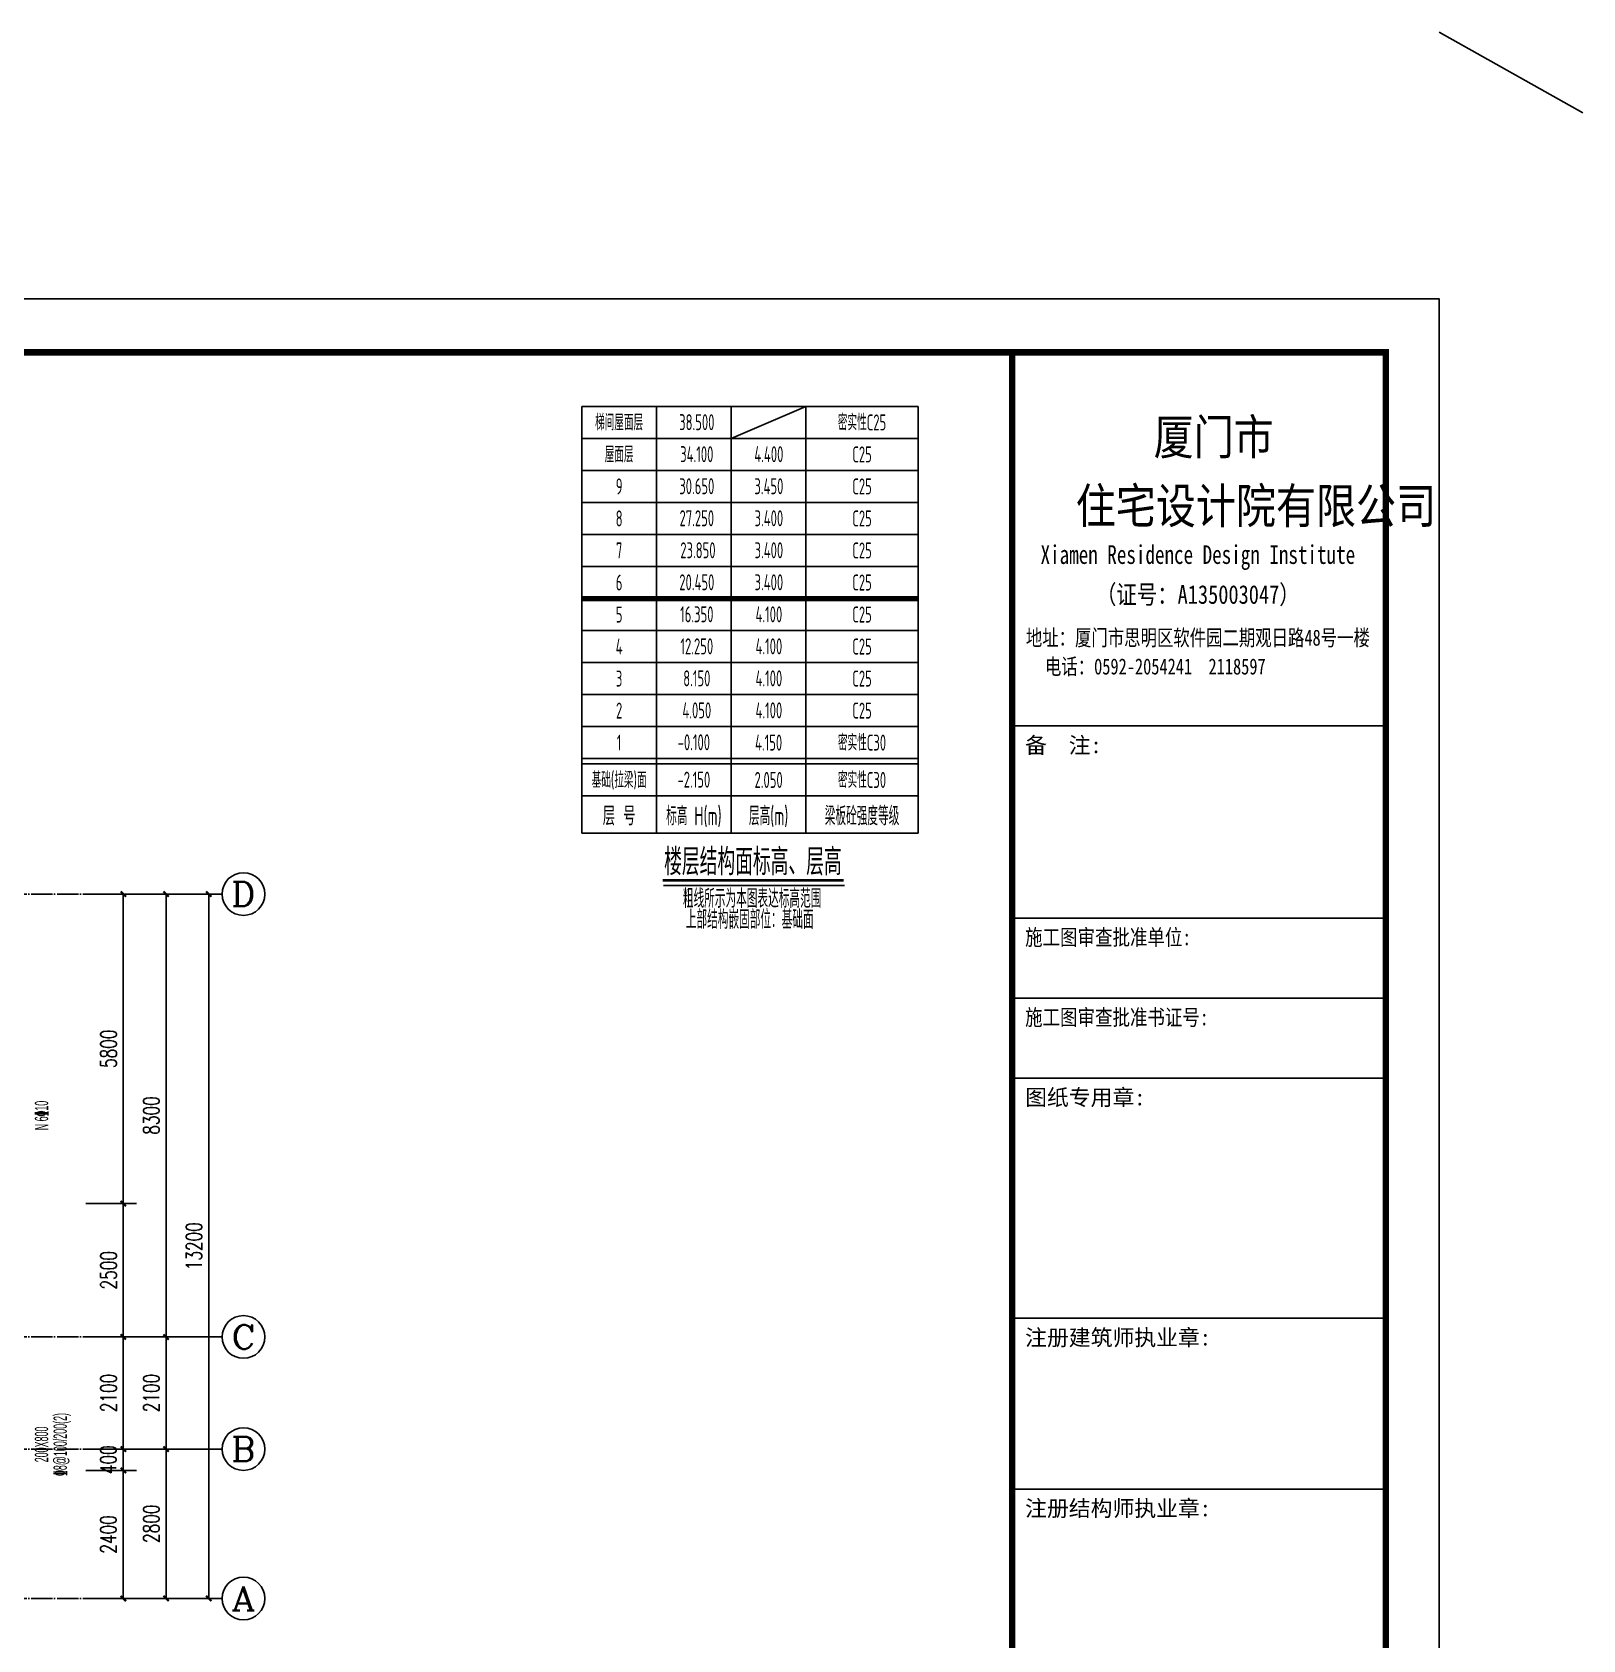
# Model space of a CAD drawing. Extents: x -441005 to 725361, y -182459 to 319313.
# Drawn here: x 347193 to 376239, y 70925 to 101050 of the extents above; entities that cross this region are included whole.
import ezdxf
from ezdxf.enums import TextEntityAlignment as Align

# ---------------------------------------------------------------- set-up
doc = ezdxf.new("R2010")
doc.units = 0
doc.header["$LTSCALE"] = 100
doc.linetypes.add('DOTE', pattern=[2.42, 2, -0.2, 0.02, -0.2])
doc.layers.get('0').update_dxf_attribs({"linetype": 'CONTINUOUS'})
doc.layers.get('Defpoints').update_dxf_attribs({"linetype": 'CONTINUOUS'})
for name, color, linetype in [('AXIS', 3, 'CONTINUOUS'), ('AXIS_TEXT', 7, 'CONTINUOUS'), ('C层高表', 2, 'CONTINUOUS'), ('DOTE', 8, 'DOTE'), ('图框', 7, 'CONTINUOUS'), ('梁平法2', 8, 'CONTINUOUS')]:
    doc.layers.add(name, color=color, linetype=linetype)
doc.styles.add('_TCH_AXIS', font='COMPLEX', dxfattribs={"bigfont": 'GBCBIG'})
doc.styles.add('_TCH_DIM_T3', font='simplex_.ttf', dxfattribs={"width": 0.705882, "bigfont": 'GBCBIG'})
doc.styles.add('COMPLEX', font='COMPLEX')
doc.styles.add('HZ', font='tssdeng.shx', dxfattribs={"width": 0.7, "height": 5, "bigfont": '1.shx'})
doc.styles.add('HZTXT', font='TXT', dxfattribs={"bigfont": 'HZTXT'})
doc.styles.add('图框字型一', font='SimSun.ttf')
doc.styles.add('梁平法', font='xxxxx.shx', dxfattribs={"bigfont": 'dxfs.shx'})
doc.dimstyles.new('_TCH_ARCH&&100', dxfattribs={"dimtxt": 297.5, "dimasz": 100, "dimexe": 250, "dimexo": 300, "dimgap": 126.25, "dimtad": 1, "dimdec": 0, "dimzin": 0, "dimdsep": 46, "dimtxsty": '_TCH_DIM_T3', "dimblk": 'ARCHTICK', "dimcen": 0.09, "dimclrt": 7, "dimazin": 2, "dimtfac": 1, "dimtdec": 0, "dimtix": 1, "dimtmove": 2, "dimatfit": 3, "dimfxl": 0, "dimtolj": 1, "dimtzin": 0, "dimarcsym": 0})

# ---------------------------------------------------------------- blocks, each defined once
blk = doc.blocks.new('梁板层高表')
at = {"layer": 'C层高表', "color": 7}
for p, q in [((0, 8000), (0, 0)), ((0, 8000), (6300, 8000)), ((1400, 8000), (1400, 0)), ((2800, 8000), (2800, 0)), ((2800, 7400), (4200, 8000)), ((4200, 8000), (4200, 0)), ((6300, 8000), (6300, 0)), ((6300, 8000), (6300, 0)), ((0, 7400), (6300, 7400)), ((0, 7400), (6300, 7400)), ((0, 6800), (6300, 6800)), ((0, 6200), (6300, 6200)), ((0, 5600), (6300, 5600)), ((0, 5000), (6300, 5000)), ((0, 4400), (6300, 4400)), ((0, 3800), (6300, 3800)), ((0, 3200), (6300, 3200)), ((0, 2600), (6300, 2600)), ((0, 2000), (6300, 2000)), ((0, 1400), (6300, 1400)), ((0, 1300), (6300, 1300)), ((0, 700), (6300, 700)), ((0, 0), (6300, 0)), ((1532, -976), (4920, -976))]:
    blk.add_line(p, q, dxfattribs=at)
at = {"layer": 'C层高表', "color": 7, "const_width": 50}
blk.add_lwpolyline([(1517, -878), (4905, -878)], dxfattribs=at)
at = {"layer": 'C层高表', "color": 7, "style": 'HZ'}
for s, height, width, p in [('梯间屋面层', 300, 0.6, (700, 7550)), ('屋面层', 300, 0.6, (700, 6950)), ('9', 300, 0.6, (700, 6350)), ('8', 300, 0.6, (700, 5750)), ('7', 300, 0.6, (700, 5150)), ('6', 300, 0.6, (700, 4550)), ('5', 300, 0.6, (700, 3950)), ('4', 300, 0.6, (700, 3350)), ('3', 300, 0.6, (700, 2750)), ('2', 300, 0.6, (700, 2150)), ('1', 300, 0.6, (700, 1550)), ('基础(拉梁)面', 300, 0.6, (700, 850)), ('层 号', 350, 0.7, (700, 150)), ('标高 H(m)', 350, 0.6, (2100, 150)), ('层高(m)', 350, 0.6, (3500, 150)), ('梁板砼强度等级', 350, 0.6, (5250, 150)), ('楼层结构面标高、层高', 500, 0.7, (3206, -785)), ('粗线所示为本图表达标高范围', 350, 0.6, (3191, -1397)), ('上部结构嵌固部位：基础面', 350, 0.6, (3146, -1790))]:
    blk.add_text(s, height=height, dxfattribs=dict(at, width=width)).set_placement(p, align=Align.CENTER)
at = {"layer": 'C层高表', "color": 2, "style": 'HZ', "width": 0.6}
for s, p in [('38.500', (2155, 7554)), ('34.100', (2155, 6954)), ('4.400', (3505, 6954)), ('30.650', (2155, 6354)), ('3.450', (3505, 6354)), ('27.250', (2155, 5754)), ('3.400', (3505, 5754)), ('23.850', (2176, 5154)), ('3.400', (3505, 5154)), ('20.450', (2155, 4554)), ('3.400', (3505, 4554)), ('4.100', (3505, 3954)), ('4.100', (3505, 3354)), ('4.100', (3505, 2754)), ('4.100', (3505, 2154)), ('2.050', (3500, 850))]:
    blk.add_text(s, height=300, dxfattribs=at).set_placement(p, align=Align.CENTER)
at = {"layer": 'C层高表', "color": 6, "style": 'HZ', "width": 0.6}
for s, p in [('密实性C25', (5250, 7550)), ('密实性C30', (5250, 1550)), ('密实性C30', (5250, 850))]:
    blk.add_text(s, height=300, dxfattribs=at).set_placement(p, align=Align.CENTER)
at = {"layer": 'C层高表', "color": 4, "style": 'HZ', "width": 0.6}
for p in [(5250, 6950), (5250, 6350), (5250, 5750), (5250, 5150), (5250, 4550), (5250, 3950), (5250, 3350), (5250, 2750), (5250, 2150)]:
    blk.add_text('C25', height=300, dxfattribs=at).set_placement(p, align=Align.CENTER)
at = {"layer": 'C层高表', "style": 'HZ', "width": 0.6}
for s, p in [('16.350', (2155, 3954)), ('12.250', (2155, 3354)), ('8.150', (2155, 2754)), ('4.050', (2155, 2154)), ('-0.100', (2100, 1556)), ('4.150', (3500, 1550)), ('-2.150', (2100, 856))]:
    blk.add_text(s, height=300, dxfattribs=at).set_placement(p, align=Align.CENTER)
blk = doc.blocks.new('A2+1_2')
at = {"layer": '图框'}
for p, q in [((81100, 34000), (88100, 34000)), ((81100, 30400), (88100, 30400)), ((81100, 28900), (88100, 28900)), ((81100, 27400), (88100, 27400)), ((81100, 22900), (88100, 22900)), ((81100, 19700), (88100, 19700))]:
    blk.add_line(p, q, dxfattribs=at)
blk.add_lwpolyline([(0, 0), (89100, 0), (89100, 42000), (0, 42000)], close=True, dxfattribs=at)
at = {"layer": '图框', "const_width": 120}
blk.add_lwpolyline([(2500, 1000), (88100, 1000), (88100, 41000), (2500, 41000)], close=True, dxfattribs=at)
blk.add_lwpolyline([(81100, 41000), (81100, 1000)], dxfattribs=at)
at = {"layer": '图框'}
for s, height, style, p in [('厦门市', 750, 'HZTXT', (83750, 39013)), ('住宅设计院有限公司', 750, 'HZTXT', (82290, 37723)), ('备  注:', 300, '图框字型一', (81342, 33490)), ('图纸专用章:', 300, '图框字型一', (81342, 26890)), ('注册建筑师执业章:', 300, '图框字型一', (81342, 22390)), ('注册结构师执业章:', 300, '图框字型一', (81342, 19190))]:
    blk.add_text(s, height=height, dxfattribs=dict(at, style=style)).set_placement(p)
at = {"layer": '图框', "style": '图框字型一'}
for s, height, width, p in [('Xiamen Residence Design Institute', 350, 0.75, (84578, 37036)), ('（证号：A135003047）', 350, 0.8, (84578, 36288)), ('地址：厦门市思明区软件园二期观日路48号一楼', 300, 0.75, (84578, 35504)), ('电话：0592-2054241  2118597', 300, 0.75, (83781, 34964))]:
    blk.add_text(s, height=height, dxfattribs=dict(at, width=width)).set_placement(p, align=Align.CENTER)
at = {"layer": '图框', "style": '图框字型一', "width": 0.8}
for s, p in [('施工图审查批准单位:', (81342, 29890)), ('施工图审查批准书证号:', (81342, 28390))]:
    blk.add_text(s, height=300, dxfattribs=at).set_placement(p)
blk = doc.blocks.new('_AXISO')
blk.add_circle((0, 0), 0.5)
at = {"layer": 'AXIS_TEXT', "style": 'COMPLEX', "width": 1.041667}
blk.add_attdef('A', text='', height=0.56, dxfattribs=at).set_placement((-0.25, -0.28), (0.25, -0.28), align=Align.FIT)
blk = doc.blocks.new('_ArchTick')
at = {"color": 0, "linetype": 'ByBlock', "const_width": 0.4}
blk.add_lwpolyline([(-0.5, -0.5), (0.5, 0.5)], dxfattribs=at)
blk = doc.blocks.new('*D2569')
at = {"layer": 'AXIS', "color": 0, "lineweight": -2}
for p, q in [((348200, 84900), (350750, 84900)), ((350500, 71700), (350500, 84900)), ((348200, 71700), (350750, 71700))]:
    blk.add_line(p, q, dxfattribs=at)
at = {"layer": 'Defpoints', "color": 0}
for p in [(348200, 84900), (350500, 84900), (348200, 71700)]:
    blk.add_point(p, dxfattribs=at)
at = {"layer": 'AXIS', "color": 0, "lineweight": -2, "xscale": 100, "yscale": 100, "zscale": 100}
for p, rotation in [((350500, 84900), 90), ((350500, 71700), 270)]:
    blk.add_blockref('_ArchTick', p, dxfattribs=dict(at, rotation=rotation))
at = {"layer": 'AXIS', "color": 7, "insert": (350224, 78300), "char_height": 297.5, "attachment_point": 5, "rotation": 90, "style": '_TCH_DIM_T3'}
blk.add_mtext('\\A1;13200', dxfattribs=at)
blk = doc.blocks.new('*D2570')
at = {"layer": 'AXIS', "color": 0, "lineweight": -2}
for p, q in [((348200, 74500), (349950, 74500)), ((349700, 71700), (349700, 74500)), ((348200, 71700), (349950, 71700))]:
    blk.add_line(p, q, dxfattribs=at)
at = {"layer": 'Defpoints', "color": 0}
for p in [(348200, 74500), (349700, 74500), (348200, 71700)]:
    blk.add_point(p, dxfattribs=at)
at = {"layer": 'AXIS', "color": 0, "lineweight": -2, "xscale": 100, "yscale": 100, "zscale": 100}
for p, rotation in [((349700, 74500), 90), ((349700, 71700), 270)]:
    blk.add_blockref('_ArchTick', p, dxfattribs=dict(at, rotation=rotation))
at = {"layer": 'AXIS', "color": 7, "insert": (349424, 73100), "char_height": 297.5, "attachment_point": 5, "rotation": 90, "style": '_TCH_DIM_T3'}
blk.add_mtext('\\A1;2800', dxfattribs=at)
blk = doc.blocks.new('*D2571')
at = {"layer": 'AXIS', "color": 0, "lineweight": -2}
for p, q in [((348200, 76600), (349950, 76600)), ((349700, 74500), (349700, 76600)), ((348200, 74500), (349950, 74500))]:
    blk.add_line(p, q, dxfattribs=at)
at = {"layer": 'Defpoints', "color": 0}
for p in [(348200, 76600), (349700, 76600), (348200, 74500)]:
    blk.add_point(p, dxfattribs=at)
at = {"layer": 'AXIS', "color": 0, "lineweight": -2, "xscale": 100, "yscale": 100, "zscale": 100}
for p, rotation in [((349700, 76600), 90), ((349700, 74500), 270)]:
    blk.add_blockref('_ArchTick', p, dxfattribs=dict(at, rotation=rotation))
at = {"layer": 'AXIS', "color": 7, "insert": (349424, 75550), "char_height": 297.5, "attachment_point": 5, "rotation": 90, "style": '_TCH_DIM_T3'}
blk.add_mtext('\\A1;2100', dxfattribs=at)
blk = doc.blocks.new('*D2572')
at = {"layer": 'AXIS', "color": 0, "lineweight": -2}
for p, q in [((348200, 84900), (349950, 84900)), ((349700, 76600), (349700, 84900)), ((348200, 76600), (349950, 76600))]:
    blk.add_line(p, q, dxfattribs=at)
at = {"layer": 'Defpoints', "color": 0}
for p in [(348200, 84900), (349700, 84900), (348200, 76600)]:
    blk.add_point(p, dxfattribs=at)
at = {"layer": 'AXIS', "color": 0, "lineweight": -2, "xscale": 100, "yscale": 100, "zscale": 100}
for p, rotation in [((349700, 84900), 90), ((349700, 76600), 270)]:
    blk.add_blockref('_ArchTick', p, dxfattribs=dict(at, rotation=rotation))
at = {"layer": 'AXIS', "color": 7, "insert": (349424, 80750), "char_height": 297.5, "attachment_point": 5, "rotation": 90, "style": '_TCH_DIM_T3'}
blk.add_mtext('\\A1;8300', dxfattribs=at)
blk = doc.blocks.new('*D2573')
at = {"layer": 'AXIS', "color": 0, "lineweight": -2}
for p, q in [((348200, 74100), (349150, 74100)), ((348900, 71700), (348900, 74100)), ((348200, 71700), (349150, 71700))]:
    blk.add_line(p, q, dxfattribs=at)
at = {"layer": 'Defpoints', "color": 0}
for p in [(348200, 74100), (348900, 74100), (348200, 71700)]:
    blk.add_point(p, dxfattribs=at)
at = {"layer": 'AXIS', "color": 0, "lineweight": -2, "xscale": 100, "yscale": 100, "zscale": 100}
for p, rotation in [((348900, 74100), 90), ((348900, 71700), 270)]:
    blk.add_blockref('_ArchTick', p, dxfattribs=dict(at, rotation=rotation))
at = {"layer": 'AXIS', "color": 7, "insert": (348620, 72900), "char_height": 297.5, "attachment_point": 5, "rotation": 90, "style": '_TCH_DIM_T3'}
blk.add_mtext('\\A1;2400', dxfattribs=at)
blk = doc.blocks.new('*D2574')
at = {"layer": 'AXIS', "color": 0, "lineweight": -2}
for p, q in [((348200, 74500), (349150, 74500)), ((348900, 74500), (348900, 74600)), ((348900, 74100), (348900, 74500)), ((348200, 74100), (349150, 74100)), ((348900, 74100), (348900, 74000))]:
    blk.add_line(p, q, dxfattribs=at)
at = {"layer": 'Defpoints', "color": 0}
for p in [(348200, 74500), (348900, 74500), (348200, 74100)]:
    blk.add_point(p, dxfattribs=at)
at = {"layer": 'AXIS', "color": 0, "lineweight": -2, "xscale": 100, "yscale": 100, "zscale": 100}
for p, rotation in [((348900, 74500), 270), ((348900, 74100), 90)]:
    blk.add_blockref('_ArchTick', p, dxfattribs=dict(at, rotation=rotation))
at = {"layer": 'AXIS', "color": 7, "insert": (348620, 74300), "char_height": 297.5, "attachment_point": 5, "rotation": 90, "style": '_TCH_DIM_T3'}
blk.add_mtext('\\A1;400', dxfattribs=at)
blk = doc.blocks.new('*D2575')
at = {"layer": 'AXIS', "color": 0, "lineweight": -2}
for p, q in [((348200, 79100), (349150, 79100)), ((348900, 76600), (348900, 79100)), ((348200, 76600), (349150, 76600))]:
    blk.add_line(p, q, dxfattribs=at)
at = {"layer": 'Defpoints', "color": 0}
for p in [(348200, 79100), (348900, 79100), (348200, 76600)]:
    blk.add_point(p, dxfattribs=at)
at = {"layer": 'AXIS', "color": 0, "lineweight": -2, "xscale": 100, "yscale": 100, "zscale": 100}
for p, rotation in [((348900, 79100), 90), ((348900, 76600), 270)]:
    blk.add_blockref('_ArchTick', p, dxfattribs=dict(at, rotation=rotation))
at = {"layer": 'AXIS', "color": 7, "insert": (348624, 77850), "char_height": 297.5, "attachment_point": 5, "rotation": 90, "style": '_TCH_DIM_T3'}
blk.add_mtext('\\A1;2500', dxfattribs=at)
blk = doc.blocks.new('*D2576')
at = {"layer": 'AXIS', "color": 0, "lineweight": -2}
for p, q in [((348200, 84900), (349150, 84900)), ((348900, 79100), (348900, 84900)), ((348200, 79100), (349150, 79100))]:
    blk.add_line(p, q, dxfattribs=at)
at = {"layer": 'Defpoints', "color": 0}
for p in [(348200, 84900), (348900, 84900), (348200, 79100)]:
    blk.add_point(p, dxfattribs=at)
at = {"layer": 'AXIS', "color": 0, "lineweight": -2, "xscale": 100, "yscale": 100, "zscale": 100}
for p, rotation in [((348900, 84900), 90), ((348900, 79100), 270)]:
    blk.add_blockref('_ArchTick', p, dxfattribs=dict(at, rotation=rotation))
at = {"layer": 'AXIS', "color": 7, "insert": (348624, 82000), "char_height": 297.5, "attachment_point": 5, "rotation": 90, "style": '_TCH_DIM_T3'}
blk.add_mtext('\\A1;5800', dxfattribs=at)
blk = doc.blocks.new('*D2577')
at = {"layer": 'AXIS', "color": 0, "lineweight": -2}
for p, q in [((348200, 76600), (349150, 76600)), ((348900, 74500), (348900, 76600)), ((348200, 74500), (349150, 74500))]:
    blk.add_line(p, q, dxfattribs=at)
at = {"layer": 'Defpoints', "color": 0}
for p in [(348200, 76600), (348900, 76600), (348200, 74500)]:
    blk.add_point(p, dxfattribs=at)
at = {"layer": 'AXIS', "color": 0, "lineweight": -2, "xscale": 100, "yscale": 100, "zscale": 100}
for p, rotation in [((348900, 76600), 90), ((348900, 74500), 270)]:
    blk.add_blockref('_ArchTick', p, dxfattribs=dict(at, rotation=rotation))
at = {"layer": 'AXIS', "color": 7, "insert": (348624, 75550), "char_height": 297.5, "attachment_point": 5, "rotation": 90, "style": '_TCH_DIM_T3'}
blk.add_mtext('\\A1;2100', dxfattribs=at)

msp = doc.modelspace()

# ---------------------------------------------------------------- linework, layer by layer
at = {"layer": 'AXIS'}
for p, q in [((348200, 84900), (350750, 84900)), ((348200, 76600), (350750, 76600)), ((348200, 74500), (350750, 74500)), ((348200, 71700), (350750, 71700))]:
    msp.add_line(p, q, dxfattribs=at)
at = {"layer": 'C层高表', "color": 6, "const_width": 100}
msp.add_lwpolyline([(357487.5, 90437.5), (363787.5, 90437.5)], dxfattribs=at)
at = {"layer": 'DOTE', "ltscale": 2}
for p, q in [((293450, 84900), (348200, 84900)), ((293450, 76600), (348200, 76600)), ((293450, 74500), (348200, 74500)), ((293450, 71700), (348200, 71700))]:
    msp.add_line(p, q, dxfattribs=at)
at = {"layer": '图框', "color": 1}
msp.add_line((373550, 101050), (376239.1, 99541.1), dxfattribs=at)

# ---------------------------------------------------------------- block references
msp.add_blockref('A2+1_2', (284450, 54050))
at = {"layer": 'AXIS'}
ref = msp.add_blockref('_AXISO', (351150, 84900), dxfattribs=dict(at, xscale=800, yscale=800, zscale=800))
ref.add_attrib('A', 'D', dxfattribs={"layer": 'AXIS_TEXT', "height": 452.5, "style": '_TCH_AXIS', "width": 1.235294}).set_placement((350923.7, 84673.7), (351376.3, 84673.7), align=Align.FIT)
ref = msp.add_blockref('_AXISO', (351150, 76600), dxfattribs=dict(at, xscale=800, yscale=800, zscale=800))
ref.add_attrib('A', 'C', dxfattribs={"layer": 'AXIS_TEXT', "height": 452.5, "style": '_TCH_AXIS', "width": 1.4}).set_placement((350923.7, 76373.7), (351376.3, 76373.7), align=Align.FIT)
ref = msp.add_blockref('_AXISO', (351150, 74500), dxfattribs=dict(at, xscale=800, yscale=800, zscale=800))
ref.add_attrib('A', 'B', dxfattribs={"layer": 'AXIS_TEXT', "height": 452.5, "style": '_TCH_AXIS', "width": 1.235294}).set_placement((350923.7, 74273.7), (351376.3, 74273.7), align=Align.FIT)
ref = msp.add_blockref('_AXISO', (351150, 71700), dxfattribs=dict(at, xscale=800, yscale=800, zscale=800))
ref.add_attrib('A', 'A', dxfattribs={"layer": 'AXIS_TEXT', "height": 452.5, "style": '_TCH_AXIS', "width": 1.166667}).set_placement((350923.7, 71473.7), (351376.3, 71473.7), align=Align.FIT)
at = {"layer": 'C层高表'}
msp.add_blockref('梁板层高表', (357487.5, 86037.5), dxfattribs=at)

# ---------------------------------------------------------------- texts
at = {"layer": '梁平法2', "color": 6, "style": '梁平法', "width": 0.5}
for s, p in [('N 6%%13210', (347492.8, 80750)), ('%%1328@100/200(2)', (347842.8, 74586.8)), ('200X800', (347492.8, 74586.8))]:
    msp.add_text(s, height=250, rotation=90, dxfattribs=at).set_placement(p, align=Align.CENTER)

# ---------------------------------------------------------------- dimensions: what is measured, and where the dimension line sits
at = {"layer": 'AXIS'}
for p1, p2, distance, picture, middle in [((348200, 71700), (348200, 84900), -2300, '*D2569', (350223.6, 78300)), ((348200, 76600), (348200, 84900), -1500, '*D2572', (349423.6, 80750)), ((348200, 79100), (348200, 84900), -700, '*D2576', (348623.6, 82000)), ((348200, 76600), (348200, 79100), -700, '*D2575', (348623.6, 77850)), ((348200, 74500), (348200, 76600), -1500, '*D2571', (349423.6, 75550)), ((348200, 74500), (348200, 76600), -700, '*D2577', (348623.6, 75550)), ((348200, 74100), (348200, 74500), -700, '*D2574', (348620.2, 74300)), ((348200, 71700), (348200, 74500), -1500, '*D2570', (349423.6, 73100)), ((348200, 71700), (348200, 74100), -700, '*D2573', (348620.2, 72900))]:
    dim = msp.add_aligned_dim(p1=p1, p2=p2, distance=distance, dimstyle='_TCH_ARCH&&100', override={"dimexo": 0}, dxfattribs=at)
    dim.commit()
    dim.dimension.update_dxf_attribs({"geometry": picture, "text_midpoint": middle})

doc.saveas('drawing.dxf')
